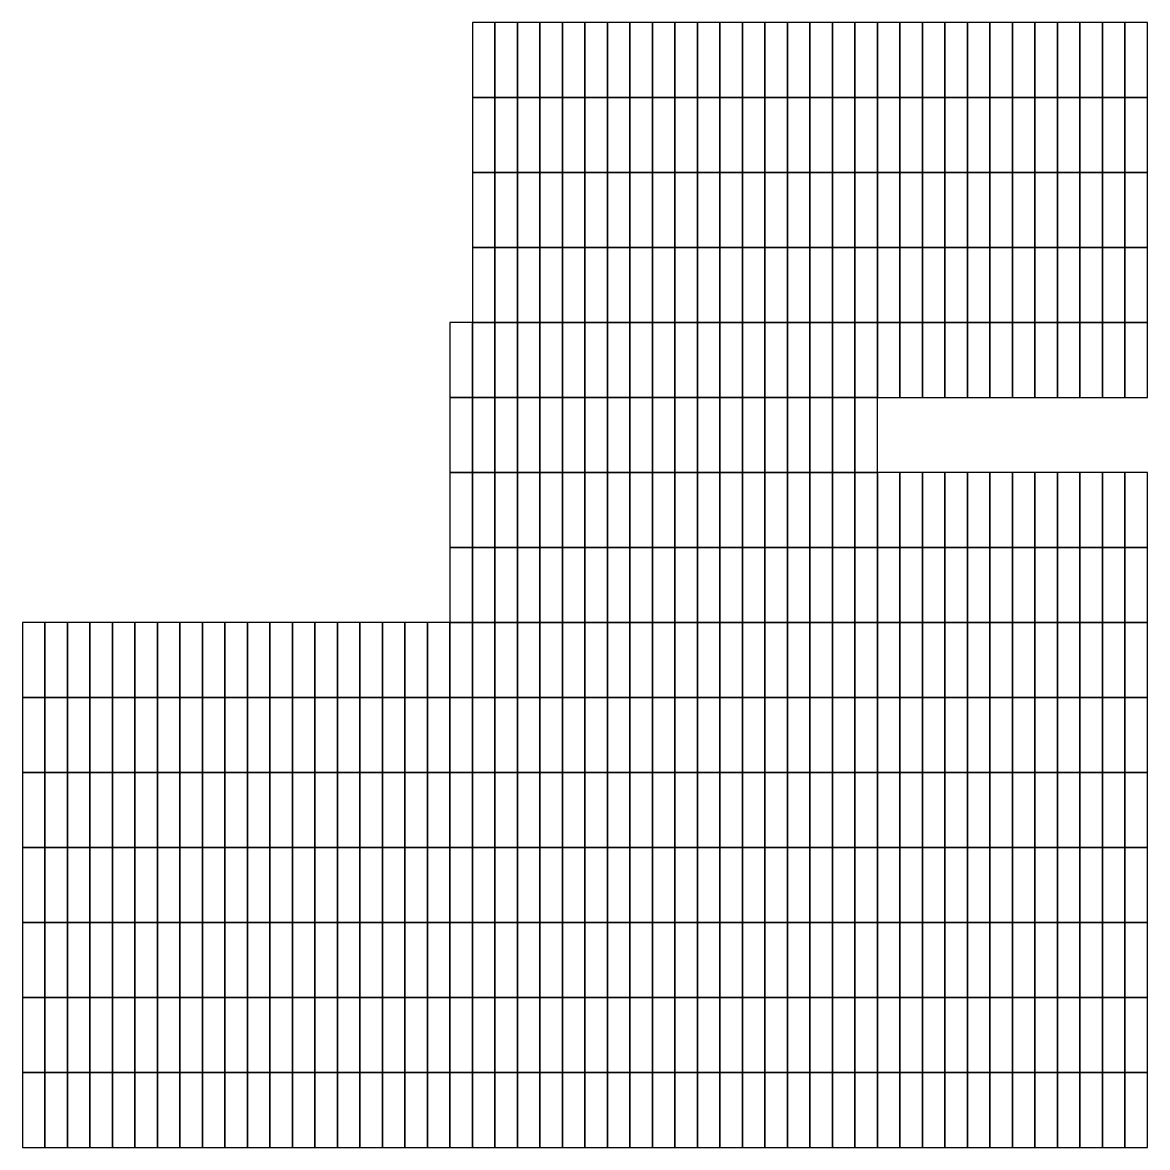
# Model space of a CAD drawing. Header units: millimetres. Extents: x -551172 to 227904, y -3435 to 261611.
# Drawn here: x 156849 to 159699, y 68497 to 71347 of the extents above; entities that cross this region are included whole.
import ezdxf

# ---------------------------------------------------------------- set-up
doc = ezdxf.new("R2010")
doc.units = ezdxf.units.MM
doc.header["$LTSCALE"] = 100
doc.layers.add('F-WALL1', color=2, linetype='Continuous')

msp = doc.modelspace()

# ---------------------------------------------------------------- linework, layer by layer
at = {"layer": 'F-WALL1', "color": 6}
for points in [[(157988.9, 71156.8), (158045.9, 71156.8), (158045.9, 71346.8), (157988.9, 71346.8)], [(158045.9, 71156.8), (158102.9, 71156.8), (158102.9, 71346.8), (158045.9, 71346.8)], [(158102.9, 71156.8), (158159.9, 71156.8), (158159.9, 71346.8), (158102.9, 71346.8)], [(158159.9, 71156.8), (158216.9, 71156.8), (158216.9, 71346.8), (158159.9, 71346.8)], [(158216.9, 71156.8), (158273.9, 71156.8), (158273.9, 71346.8), (158216.9, 71346.8)], [(158273.9, 71156.8), (158330.9, 71156.8), (158330.9, 71346.8), (158273.9, 71346.8)], [(158330.9, 71156.8), (158387.9, 71156.8), (158387.9, 71346.8), (158330.9, 71346.8)], [(158387.9, 71156.8), (158444.9, 71156.8), (158444.9, 71346.8), (158387.9, 71346.8)], [(158444.9, 71156.8), (158501.9, 71156.8), (158501.9, 71346.8), (158444.9, 71346.8)], [(158501.9, 71156.8), (158558.9, 71156.8), (158558.9, 71346.8), (158501.9, 71346.8)], [(158558.9, 71156.8), (158615.9, 71156.8), (158615.9, 71346.8), (158558.9, 71346.8)], [(158615.9, 71156.8), (158672.9, 71156.8), (158672.9, 71346.8), (158615.9, 71346.8)], [(158672.9, 71156.8), (158729.9, 71156.8), (158729.9, 71346.8), (158672.9, 71346.8)], [(158729.9, 71156.8), (158786.9, 71156.8), (158786.9, 71346.8), (158729.9, 71346.8)], [(158786.9, 71156.8), (158843.9, 71156.8), (158843.9, 71346.8), (158786.9, 71346.8)], [(158843.9, 71156.8), (158900.9, 71156.8), (158900.9, 71346.8), (158843.9, 71346.8)], [(158900.9, 71156.8), (158957.9, 71156.8), (158957.9, 71346.8), (158900.9, 71346.8)], [(158957.9, 71156.8), (159014.9, 71156.8), (159014.9, 71346.8), (158957.9, 71346.8)], [(159014.9, 71156.8), (159071.9, 71156.8), (159071.9, 71346.8), (159014.9, 71346.8)], [(159071.9, 71156.8), (159128.9, 71156.8), (159128.9, 71346.8), (159071.9, 71346.8)], [(159128.9, 71156.8), (159185.9, 71156.8), (159185.9, 71346.8), (159128.9, 71346.8)], [(159185.9, 71156.8), (159242.9, 71156.8), (159242.9, 71346.8), (159185.9, 71346.8)], [(159242.9, 71156.8), (159299.9, 71156.8), (159299.9, 71346.8), (159242.9, 71346.8)], [(159299.9, 71156.8), (159356.9, 71156.8), (159356.9, 71346.8), (159299.9, 71346.8)], [(159356.9, 71156.8), (159413.9, 71156.8), (159413.9, 71346.8), (159356.9, 71346.8)], [(159413.9, 71156.8), (159470.9, 71156.8), (159470.9, 71346.8), (159413.9, 71346.8)], [(159470.9, 71156.8), (159527.9, 71156.8), (159527.9, 71346.8), (159470.9, 71346.8)], [(159527.9, 71156.8), (159584.9, 71156.8), (159584.9, 71346.8), (159527.9, 71346.8)], [(159584.9, 71156.8), (159641.9, 71156.8), (159641.9, 71346.8), (159584.9, 71346.8)], [(159641.9, 71156.8), (159698.9, 71156.8), (159698.9, 71346.8), (159641.9, 71346.8)], [(157988.9, 70966.8), (158045.9, 70966.8), (158045.9, 71156.8), (157988.9, 71156.8)], [(158045.9, 70966.8), (158102.9, 70966.8), (158102.9, 71156.8), (158045.9, 71156.8)], [(158102.9, 70966.8), (158159.9, 70966.8), (158159.9, 71156.8), (158102.9, 71156.8)], [(158159.9, 70966.8), (158216.9, 70966.8), (158216.9, 71156.8), (158159.9, 71156.8)], [(158216.9, 70966.8), (158273.9, 70966.8), (158273.9, 71156.8), (158216.9, 71156.8)], [(158273.9, 70966.8), (158330.9, 70966.8), (158330.9, 71156.8), (158273.9, 71156.8)], [(158330.9, 70966.8), (158387.9, 70966.8), (158387.9, 71156.8), (158330.9, 71156.8)], [(158387.9, 70966.8), (158444.9, 70966.8), (158444.9, 71156.8), (158387.9, 71156.8)], [(158444.9, 70966.8), (158501.9, 70966.8), (158501.9, 71156.8), (158444.9, 71156.8)], [(158501.9, 70966.8), (158558.9, 70966.8), (158558.9, 71156.8), (158501.9, 71156.8)], [(158558.9, 70966.8), (158615.9, 70966.8), (158615.9, 71156.8), (158558.9, 71156.8)], [(158615.9, 70966.8), (158672.9, 70966.8), (158672.9, 71156.8), (158615.9, 71156.8)], [(158672.9, 70966.8), (158729.9, 70966.8), (158729.9, 71156.8), (158672.9, 71156.8)], [(158729.9, 70966.8), (158786.9, 70966.8), (158786.9, 71156.8), (158729.9, 71156.8)], [(158786.9, 70966.8), (158843.9, 70966.8), (158843.9, 71156.8), (158786.9, 71156.8)], [(158843.9, 70966.8), (158900.9, 70966.8), (158900.9, 71156.8), (158843.9, 71156.8)], [(158900.9, 70966.8), (158957.9, 70966.8), (158957.9, 71156.8), (158900.9, 71156.8)], [(158957.9, 70966.8), (159014.9, 70966.8), (159014.9, 71156.8), (158957.9, 71156.8)], [(159014.9, 70966.8), (159071.9, 70966.8), (159071.9, 71156.8), (159014.9, 71156.8)], [(159071.9, 70966.8), (159128.9, 70966.8), (159128.9, 71156.8), (159071.9, 71156.8)], [(159128.9, 70966.8), (159185.9, 70966.8), (159185.9, 71156.8), (159128.9, 71156.8)], [(159185.9, 70966.8), (159242.9, 70966.8), (159242.9, 71156.8), (159185.9, 71156.8)], [(159242.9, 70966.8), (159299.9, 70966.8), (159299.9, 71156.8), (159242.9, 71156.8)], [(159299.9, 70966.8), (159356.9, 70966.8), (159356.9, 71156.8), (159299.9, 71156.8)], [(159356.9, 70966.8), (159413.9, 70966.8), (159413.9, 71156.8), (159356.9, 71156.8)], [(159413.9, 70966.8), (159470.9, 70966.8), (159470.9, 71156.8), (159413.9, 71156.8)], [(159470.9, 70966.8), (159527.9, 70966.8), (159527.9, 71156.8), (159470.9, 71156.8)], [(159527.9, 70966.8), (159584.9, 70966.8), (159584.9, 71156.8), (159527.9, 71156.8)], [(159584.9, 70966.8), (159641.9, 70966.8), (159641.9, 71156.8), (159584.9, 71156.8)], [(159641.9, 70966.8), (159698.9, 70966.8), (159698.9, 71156.8), (159641.9, 71156.8)], [(157988.9, 70776.8), (158045.9, 70776.8), (158045.9, 70966.8), (157988.9, 70966.8)], [(158045.9, 70776.8), (158102.9, 70776.8), (158102.9, 70966.8), (158045.9, 70966.8)], [(158102.9, 70776.8), (158159.9, 70776.8), (158159.9, 70966.8), (158102.9, 70966.8)], [(158159.9, 70776.8), (158216.9, 70776.8), (158216.9, 70966.8), (158159.9, 70966.8)], [(158216.9, 70776.8), (158273.9, 70776.8), (158273.9, 70966.8), (158216.9, 70966.8)], [(158273.9, 70776.8), (158330.9, 70776.8), (158330.9, 70966.8), (158273.9, 70966.8)], [(158330.9, 70776.8), (158387.9, 70776.8), (158387.9, 70966.8), (158330.9, 70966.8)], [(158387.9, 70776.8), (158444.9, 70776.8), (158444.9, 70966.8), (158387.9, 70966.8)], [(158444.9, 70776.8), (158501.9, 70776.8), (158501.9, 70966.8), (158444.9, 70966.8)], [(158501.9, 70776.8), (158558.9, 70776.8), (158558.9, 70966.8), (158501.9, 70966.8)], [(158558.9, 70776.8), (158615.9, 70776.8), (158615.9, 70966.8), (158558.9, 70966.8)], [(158615.9, 70776.8), (158672.9, 70776.8), (158672.9, 70966.8), (158615.9, 70966.8)], [(158672.9, 70776.8), (158729.9, 70776.8), (158729.9, 70966.8), (158672.9, 70966.8)], [(158729.9, 70776.8), (158786.9, 70776.8), (158786.9, 70966.8), (158729.9, 70966.8)], [(158786.9, 70776.8), (158843.9, 70776.8), (158843.9, 70966.8), (158786.9, 70966.8)], [(158843.9, 70776.8), (158900.9, 70776.8), (158900.9, 70966.8), (158843.9, 70966.8)], [(158900.9, 70776.8), (158957.9, 70776.8), (158957.9, 70966.8), (158900.9, 70966.8)], [(158957.9, 70776.8), (159014.9, 70776.8), (159014.9, 70966.8), (158957.9, 70966.8)], [(159014.9, 70776.8), (159071.9, 70776.8), (159071.9, 70966.8), (159014.9, 70966.8)], [(159071.9, 70776.8), (159128.9, 70776.8), (159128.9, 70966.8), (159071.9, 70966.8)], [(159128.9, 70776.8), (159185.9, 70776.8), (159185.9, 70966.8), (159128.9, 70966.8)], [(159185.9, 70776.8), (159242.9, 70776.8), (159242.9, 70966.8), (159185.9, 70966.8)], [(159242.9, 70776.8), (159299.9, 70776.8), (159299.9, 70966.8), (159242.9, 70966.8)], [(159299.9, 70776.8), (159356.9, 70776.8), (159356.9, 70966.8), (159299.9, 70966.8)], [(159356.9, 70776.8), (159413.9, 70776.8), (159413.9, 70966.8), (159356.9, 70966.8)], [(159413.9, 70776.8), (159470.9, 70776.8), (159470.9, 70966.8), (159413.9, 70966.8)], [(159470.9, 70776.8), (159527.9, 70776.8), (159527.9, 70966.8), (159470.9, 70966.8)], [(159527.9, 70776.8), (159584.9, 70776.8), (159584.9, 70966.8), (159527.9, 70966.8)], [(159584.9, 70776.8), (159641.9, 70776.8), (159641.9, 70966.8), (159584.9, 70966.8)], [(159641.9, 70776.8), (159698.9, 70776.8), (159698.9, 70966.8), (159641.9, 70966.8)], [(157988.9, 70586.8), (158045.9, 70586.8), (158045.9, 70776.8), (157988.9, 70776.8)], [(158045.9, 70586.8), (158102.9, 70586.8), (158102.9, 70776.8), (158045.9, 70776.8)], [(158102.9, 70586.8), (158159.9, 70586.8), (158159.9, 70776.8), (158102.9, 70776.8)], [(158159.9, 70586.8), (158216.9, 70586.8), (158216.9, 70776.8), (158159.9, 70776.8)], [(158216.9, 70586.8), (158273.9, 70586.8), (158273.9, 70776.8), (158216.9, 70776.8)], [(158273.9, 70586.8), (158330.9, 70586.8), (158330.9, 70776.8), (158273.9, 70776.8)], [(158330.9, 70586.8), (158387.9, 70586.8), (158387.9, 70776.8), (158330.9, 70776.8)], [(158387.9, 70586.8), (158444.9, 70586.8), (158444.9, 70776.8), (158387.9, 70776.8)], [(158444.9, 70586.8), (158501.9, 70586.8), (158501.9, 70776.8), (158444.9, 70776.8)], [(158501.9, 70586.8), (158558.9, 70586.8), (158558.9, 70776.8), (158501.9, 70776.8)], [(158558.9, 70586.8), (158615.9, 70586.8), (158615.9, 70776.8), (158558.9, 70776.8)], [(158615.9, 70586.8), (158672.9, 70586.8), (158672.9, 70776.8), (158615.9, 70776.8)], [(158672.9, 70586.8), (158729.9, 70586.8), (158729.9, 70776.8), (158672.9, 70776.8)], [(158729.9, 70586.8), (158786.9, 70586.8), (158786.9, 70776.8), (158729.9, 70776.8)], [(158786.9, 70586.8), (158843.9, 70586.8), (158843.9, 70776.8), (158786.9, 70776.8)], [(158843.9, 70586.8), (158900.9, 70586.8), (158900.9, 70776.8), (158843.9, 70776.8)], [(158900.9, 70586.8), (158957.9, 70586.8), (158957.9, 70776.8), (158900.9, 70776.8)], [(158957.9, 70586.8), (159014.9, 70586.8), (159014.9, 70776.8), (158957.9, 70776.8)], [(159014.9, 70586.8), (159071.9, 70586.8), (159071.9, 70776.8), (159014.9, 70776.8)], [(159071.9, 70586.8), (159128.9, 70586.8), (159128.9, 70776.8), (159071.9, 70776.8)], [(159128.9, 70586.8), (159185.9, 70586.8), (159185.9, 70776.8), (159128.9, 70776.8)], [(159185.9, 70586.8), (159242.9, 70586.8), (159242.9, 70776.8), (159185.9, 70776.8)], [(159242.9, 70586.8), (159299.9, 70586.8), (159299.9, 70776.8), (159242.9, 70776.8)], [(159299.9, 70586.8), (159356.9, 70586.8), (159356.9, 70776.8), (159299.9, 70776.8)], [(159356.9, 70586.8), (159413.9, 70586.8), (159413.9, 70776.8), (159356.9, 70776.8)], [(159413.9, 70586.8), (159470.9, 70586.8), (159470.9, 70776.8), (159413.9, 70776.8)], [(159470.9, 70586.8), (159527.9, 70586.8), (159527.9, 70776.8), (159470.9, 70776.8)], [(159527.9, 70586.8), (159584.9, 70586.8), (159584.9, 70776.8), (159527.9, 70776.8)], [(159584.9, 70586.8), (159641.9, 70586.8), (159641.9, 70776.8), (159584.9, 70776.8)], [(159641.9, 70586.8), (159698.9, 70586.8), (159698.9, 70776.8), (159641.9, 70776.8)], [(157931.9, 70396.8), (157988.9, 70396.8), (157988.9, 70586.8), (157931.9, 70586.8)], [(157988.9, 70396.8), (158045.9, 70396.8), (158045.9, 70586.8), (157988.9, 70586.8)], [(158045.9, 70396.8), (158102.9, 70396.8), (158102.9, 70586.8), (158045.9, 70586.8)], [(158102.9, 70396.8), (158159.9, 70396.8), (158159.9, 70586.8), (158102.9, 70586.8)], [(158159.9, 70396.8), (158216.9, 70396.8), (158216.9, 70586.8), (158159.9, 70586.8)], [(158216.9, 70396.8), (158273.9, 70396.8), (158273.9, 70586.8), (158216.9, 70586.8)], [(158273.9, 70396.8), (158330.9, 70396.8), (158330.9, 70586.8), (158273.9, 70586.8)], [(158330.9, 70396.8), (158387.9, 70396.8), (158387.9, 70586.8), (158330.9, 70586.8)], [(158387.9, 70396.8), (158444.9, 70396.8), (158444.9, 70586.8), (158387.9, 70586.8)], [(158444.9, 70396.8), (158501.9, 70396.8), (158501.9, 70586.8), (158444.9, 70586.8)], [(158501.9, 70396.8), (158558.9, 70396.8), (158558.9, 70586.8), (158501.9, 70586.8)], [(158558.9, 70396.8), (158615.9, 70396.8), (158615.9, 70586.8), (158558.9, 70586.8)], [(158615.9, 70396.8), (158672.9, 70396.8), (158672.9, 70586.8), (158615.9, 70586.8)], [(158672.9, 70396.8), (158729.9, 70396.8), (158729.9, 70586.8), (158672.9, 70586.8)], [(158729.9, 70396.8), (158786.9, 70396.8), (158786.9, 70586.8), (158729.9, 70586.8)], [(158786.9, 70396.8), (158843.9, 70396.8), (158843.9, 70586.8), (158786.9, 70586.8)], [(158843.9, 70396.8), (158900.9, 70396.8), (158900.9, 70586.8), (158843.9, 70586.8)], [(158900.9, 70396.8), (158957.9, 70396.8), (158957.9, 70586.8), (158900.9, 70586.8)], [(158957.9, 70396.8), (159014.9, 70396.8), (159014.9, 70586.8), (158957.9, 70586.8)], [(159014.9, 70396.8), (159071.9, 70396.8), (159071.9, 70586.8), (159014.9, 70586.8)], [(159071.9, 70396.8), (159128.9, 70396.8), (159128.9, 70586.8), (159071.9, 70586.8)], [(159128.9, 70396.8), (159185.9, 70396.8), (159185.9, 70586.8), (159128.9, 70586.8)], [(159185.9, 70396.8), (159242.9, 70396.8), (159242.9, 70586.8), (159185.9, 70586.8)], [(159242.9, 70396.8), (159299.9, 70396.8), (159299.9, 70586.8), (159242.9, 70586.8)], [(159299.9, 70396.8), (159356.9, 70396.8), (159356.9, 70586.8), (159299.9, 70586.8)], [(159356.9, 70396.8), (159413.9, 70396.8), (159413.9, 70586.8), (159356.9, 70586.8)], [(159413.9, 70396.8), (159470.9, 70396.8), (159470.9, 70586.8), (159413.9, 70586.8)], [(159470.9, 70396.8), (159527.9, 70396.8), (159527.9, 70586.8), (159470.9, 70586.8)], [(159527.9, 70396.8), (159584.9, 70396.8), (159584.9, 70586.8), (159527.9, 70586.8)], [(159584.9, 70396.8), (159641.9, 70396.8), (159641.9, 70586.8), (159584.9, 70586.8)], [(159641.9, 70396.8), (159698.9, 70396.8), (159698.9, 70586.8), (159641.9, 70586.8)], [(157931.9, 70206.8), (157988.9, 70206.8), (157988.9, 70396.8), (157931.9, 70396.8)], [(157988.9, 70206.8), (158045.9, 70206.8), (158045.9, 70396.8), (157988.9, 70396.8)], [(158045.9, 70206.8), (158102.9, 70206.8), (158102.9, 70396.8), (158045.9, 70396.8)], [(158102.9, 70206.8), (158159.9, 70206.8), (158159.9, 70396.8), (158102.9, 70396.8)], [(158159.9, 70206.8), (158216.9, 70206.8), (158216.9, 70396.8), (158159.9, 70396.8)], [(158216.9, 70206.8), (158273.9, 70206.8), (158273.9, 70396.8), (158216.9, 70396.8)], [(158273.9, 70206.8), (158330.9, 70206.8), (158330.9, 70396.8), (158273.9, 70396.8)], [(158330.9, 70206.8), (158387.9, 70206.8), (158387.9, 70396.8), (158330.9, 70396.8)], [(158387.9, 70206.8), (158444.9, 70206.8), (158444.9, 70396.8), (158387.9, 70396.8)], [(158444.9, 70206.8), (158501.9, 70206.8), (158501.9, 70396.8), (158444.9, 70396.8)], [(158501.9, 70206.8), (158558.9, 70206.8), (158558.9, 70396.8), (158501.9, 70396.8)], [(158558.9, 70206.8), (158615.9, 70206.8), (158615.9, 70396.8), (158558.9, 70396.8)], [(158615.9, 70206.8), (158672.9, 70206.8), (158672.9, 70396.8), (158615.9, 70396.8)], [(158672.9, 70206.8), (158729.9, 70206.8), (158729.9, 70396.8), (158672.9, 70396.8)], [(158729.9, 70206.8), (158786.9, 70206.8), (158786.9, 70396.8), (158729.9, 70396.8)], [(158786.9, 70206.8), (158843.9, 70206.8), (158843.9, 70396.8), (158786.9, 70396.8)], [(158843.9, 70206.8), (158900.9, 70206.8), (158900.9, 70396.8), (158843.9, 70396.8)], [(158900.9, 70206.8), (158957.9, 70206.8), (158957.9, 70396.8), (158900.9, 70396.8)], [(158957.9, 70206.8), (159014.9, 70206.8), (159014.9, 70396.8), (158957.9, 70396.8)], [(157931.9, 70016.8), (157988.9, 70016.8), (157988.9, 70206.8), (157931.9, 70206.8)], [(157988.9, 70016.8), (158045.9, 70016.8), (158045.9, 70206.8), (157988.9, 70206.8)], [(158045.9, 70016.8), (158102.9, 70016.8), (158102.9, 70206.8), (158045.9, 70206.8)], [(158102.9, 70016.8), (158159.9, 70016.8), (158159.9, 70206.8), (158102.9, 70206.8)], [(158159.9, 70016.8), (158216.9, 70016.8), (158216.9, 70206.8), (158159.9, 70206.8)], [(158216.9, 70016.8), (158273.9, 70016.8), (158273.9, 70206.8), (158216.9, 70206.8)], [(158273.9, 70016.8), (158330.9, 70016.8), (158330.9, 70206.8), (158273.9, 70206.8)], [(158330.9, 70016.8), (158387.9, 70016.8), (158387.9, 70206.8), (158330.9, 70206.8)], [(158387.9, 70016.8), (158444.9, 70016.8), (158444.9, 70206.8), (158387.9, 70206.8)], [(158444.9, 70016.8), (158501.9, 70016.8), (158501.9, 70206.8), (158444.9, 70206.8)], [(158501.9, 70016.8), (158558.9, 70016.8), (158558.9, 70206.8), (158501.9, 70206.8)], [(158558.9, 70016.8), (158615.9, 70016.8), (158615.9, 70206.8), (158558.9, 70206.8)], [(158615.9, 70016.8), (158672.9, 70016.8), (158672.9, 70206.8), (158615.9, 70206.8)], [(158672.9, 70016.8), (158729.9, 70016.8), (158729.9, 70206.8), (158672.9, 70206.8)], [(158729.9, 70016.8), (158786.9, 70016.8), (158786.9, 70206.8), (158729.9, 70206.8)], [(158786.9, 70016.8), (158843.9, 70016.8), (158843.9, 70206.8), (158786.9, 70206.8)], [(158843.9, 70016.8), (158900.9, 70016.8), (158900.9, 70206.8), (158843.9, 70206.8)], [(158900.9, 70016.8), (158957.9, 70016.8), (158957.9, 70206.8), (158900.9, 70206.8)], [(158957.9, 70016.8), (159014.9, 70016.8), (159014.9, 70206.8), (158957.9, 70206.8)], [(159014.9, 70016.8), (159071.9, 70016.8), (159071.9, 70206.8), (159014.9, 70206.8)], [(159071.9, 70016.8), (159128.9, 70016.8), (159128.9, 70206.8), (159071.9, 70206.8)], [(159128.9, 70016.8), (159185.9, 70016.8), (159185.9, 70206.8), (159128.9, 70206.8)], [(159185.9, 70016.8), (159242.9, 70016.8), (159242.9, 70206.8), (159185.9, 70206.8)], [(159242.9, 70016.8), (159299.9, 70016.8), (159299.9, 70206.8), (159242.9, 70206.8)], [(159299.9, 70016.8), (159356.9, 70016.8), (159356.9, 70206.8), (159299.9, 70206.8)], [(159356.9, 70016.8), (159413.9, 70016.8), (159413.9, 70206.8), (159356.9, 70206.8)], [(159413.9, 70016.8), (159470.9, 70016.8), (159470.9, 70206.8), (159413.9, 70206.8)], [(159470.9, 70016.8), (159527.9, 70016.8), (159527.9, 70206.8), (159470.9, 70206.8)], [(159527.9, 70016.8), (159584.9, 70016.8), (159584.9, 70206.8), (159527.9, 70206.8)], [(159584.9, 70016.8), (159641.9, 70016.8), (159641.9, 70206.8), (159584.9, 70206.8)], [(159641.9, 70016.8), (159698.9, 70016.8), (159698.9, 70206.8), (159641.9, 70206.8)], [(157931.9, 69826.8), (157988.9, 69826.8), (157988.9, 70016.8), (157931.9, 70016.8)], [(157988.9, 69826.8), (158045.9, 69826.8), (158045.9, 70016.8), (157988.9, 70016.8)], [(158045.9, 69826.8), (158102.9, 69826.8), (158102.9, 70016.8), (158045.9, 70016.8)], [(158102.9, 69826.8), (158159.9, 69826.8), (158159.9, 70016.8), (158102.9, 70016.8)], [(158159.9, 69826.8), (158216.9, 69826.8), (158216.9, 70016.8), (158159.9, 70016.8)], [(158216.9, 69826.8), (158273.9, 69826.8), (158273.9, 70016.8), (158216.9, 70016.8)], [(158273.9, 69826.8), (158330.9, 69826.8), (158330.9, 70016.8), (158273.9, 70016.8)], [(158330.9, 69826.8), (158387.9, 69826.8), (158387.9, 70016.8), (158330.9, 70016.8)], [(158387.9, 69826.8), (158444.9, 69826.8), (158444.9, 70016.8), (158387.9, 70016.8)], [(158444.9, 69826.8), (158501.9, 69826.8), (158501.9, 70016.8), (158444.9, 70016.8)], [(158501.9, 69826.8), (158558.9, 69826.8), (158558.9, 70016.8), (158501.9, 70016.8)], [(158558.9, 69826.8), (158615.9, 69826.8), (158615.9, 70016.8), (158558.9, 70016.8)], [(158615.9, 69826.8), (158672.9, 69826.8), (158672.9, 70016.8), (158615.9, 70016.8)], [(158672.9, 69826.8), (158729.9, 69826.8), (158729.9, 70016.8), (158672.9, 70016.8)], [(158729.9, 69826.8), (158786.9, 69826.8), (158786.9, 70016.8), (158729.9, 70016.8)], [(158786.9, 69826.8), (158843.9, 69826.8), (158843.9, 70016.8), (158786.9, 70016.8)], [(158843.9, 69826.8), (158900.9, 69826.8), (158900.9, 70016.8), (158843.9, 70016.8)], [(158900.9, 69826.8), (158957.9, 69826.8), (158957.9, 70016.8), (158900.9, 70016.8)], [(158957.9, 69826.8), (159014.9, 69826.8), (159014.9, 70016.8), (158957.9, 70016.8)], [(159014.9, 69826.8), (159071.9, 69826.8), (159071.9, 70016.8), (159014.9, 70016.8)], [(159071.9, 69826.8), (159128.9, 69826.8), (159128.9, 70016.8), (159071.9, 70016.8)], [(159128.9, 69826.8), (159185.9, 69826.8), (159185.9, 70016.8), (159128.9, 70016.8)], [(159185.9, 69826.8), (159242.9, 69826.8), (159242.9, 70016.8), (159185.9, 70016.8)], [(159242.9, 69826.8), (159299.9, 69826.8), (159299.9, 70016.8), (159242.9, 70016.8)], [(159299.9, 69826.8), (159356.9, 69826.8), (159356.9, 70016.8), (159299.9, 70016.8)], [(159356.9, 69826.8), (159413.9, 69826.8), (159413.9, 70016.8), (159356.9, 70016.8)], [(159413.9, 69826.8), (159470.9, 69826.8), (159470.9, 70016.8), (159413.9, 70016.8)], [(159470.9, 69826.8), (159527.9, 69826.8), (159527.9, 70016.8), (159470.9, 70016.8)], [(159527.9, 69826.8), (159584.9, 69826.8), (159584.9, 70016.8), (159527.9, 70016.8)], [(159584.9, 69826.8), (159641.9, 69826.8), (159641.9, 70016.8), (159584.9, 70016.8)], [(159641.9, 69826.8), (159698.9, 69826.8), (159698.9, 70016.8), (159641.9, 70016.8)], [(156848.9, 69636.8), (156905.9, 69636.8), (156905.9, 69826.8), (156848.9, 69826.8)], [(156905.9, 69636.8), (156962.9, 69636.8), (156962.9, 69826.8), (156905.9, 69826.8)], [(156962.9, 69636.8), (157019.9, 69636.8), (157019.9, 69826.8), (156962.9, 69826.8)], [(157019.9, 69636.8), (157076.9, 69636.8), (157076.9, 69826.8), (157019.9, 69826.8)], [(157076.9, 69636.8), (157133.9, 69636.8), (157133.9, 69826.8), (157076.9, 69826.8)], [(157133.9, 69636.8), (157190.9, 69636.8), (157190.9, 69826.8), (157133.9, 69826.8)], [(157190.9, 69636.8), (157247.9, 69636.8), (157247.9, 69826.8), (157190.9, 69826.8)], [(157247.9, 69636.8), (157304.9, 69636.8), (157304.9, 69826.8), (157247.9, 69826.8)], [(157304.9, 69636.8), (157361.9, 69636.8), (157361.9, 69826.8), (157304.9, 69826.8)], [(157361.9, 69636.8), (157418.9, 69636.8), (157418.9, 69826.8), (157361.9, 69826.8)], [(157418.9, 69636.8), (157475.9, 69636.8), (157475.9, 69826.8), (157418.9, 69826.8)], [(157475.9, 69636.8), (157532.9, 69636.8), (157532.9, 69826.8), (157475.9, 69826.8)], [(157532.9, 69636.8), (157589.9, 69636.8), (157589.9, 69826.8), (157532.9, 69826.8)], [(157589.9, 69636.8), (157646.9, 69636.8), (157646.9, 69826.8), (157589.9, 69826.8)], [(157646.9, 69636.8), (157703.9, 69636.8), (157703.9, 69826.8), (157646.9, 69826.8)], [(157703.9, 69636.8), (157760.9, 69636.8), (157760.9, 69826.8), (157703.9, 69826.8)], [(157760.9, 69636.8), (157817.9, 69636.8), (157817.9, 69826.8), (157760.9, 69826.8)], [(157817.9, 69636.8), (157874.9, 69636.8), (157874.9, 69826.8), (157817.9, 69826.8)], [(157874.9, 69636.8), (157931.9, 69636.8), (157931.9, 69826.8), (157874.9, 69826.8)], [(157931.9, 69636.8), (157988.9, 69636.8), (157988.9, 69826.8), (157931.9, 69826.8)], [(157988.9, 69636.8), (158045.9, 69636.8), (158045.9, 69826.8), (157988.9, 69826.8)], [(158045.9, 69636.8), (158102.9, 69636.8), (158102.9, 69826.8), (158045.9, 69826.8)], [(158102.9, 69636.8), (158159.9, 69636.8), (158159.9, 69826.8), (158102.9, 69826.8)], [(158159.9, 69636.8), (158216.9, 69636.8), (158216.9, 69826.8), (158159.9, 69826.8)], [(158216.9, 69636.8), (158273.9, 69636.8), (158273.9, 69826.8), (158216.9, 69826.8)], [(158273.9, 69636.8), (158330.9, 69636.8), (158330.9, 69826.8), (158273.9, 69826.8)], [(158330.9, 69636.8), (158387.9, 69636.8), (158387.9, 69826.8), (158330.9, 69826.8)], [(158387.9, 69636.8), (158444.9, 69636.8), (158444.9, 69826.8), (158387.9, 69826.8)], [(158444.9, 69636.8), (158501.9, 69636.8), (158501.9, 69826.8), (158444.9, 69826.8)], [(158501.9, 69636.8), (158558.9, 69636.8), (158558.9, 69826.8), (158501.9, 69826.8)], [(158558.9, 69636.8), (158615.9, 69636.8), (158615.9, 69826.8), (158558.9, 69826.8)], [(158615.9, 69636.8), (158672.9, 69636.8), (158672.9, 69826.8), (158615.9, 69826.8)], [(158672.9, 69636.8), (158729.9, 69636.8), (158729.9, 69826.8), (158672.9, 69826.8)], [(158729.9, 69636.8), (158786.9, 69636.8), (158786.9, 69826.8), (158729.9, 69826.8)], [(158786.9, 69636.8), (158843.9, 69636.8), (158843.9, 69826.8), (158786.9, 69826.8)], [(158843.9, 69636.8), (158900.9, 69636.8), (158900.9, 69826.8), (158843.9, 69826.8)], [(158900.9, 69636.8), (158957.9, 69636.8), (158957.9, 69826.8), (158900.9, 69826.8)], [(158957.9, 69636.8), (159014.9, 69636.8), (159014.9, 69826.8), (158957.9, 69826.8)], [(159014.9, 69636.8), (159071.9, 69636.8), (159071.9, 69826.8), (159014.9, 69826.8)], [(159071.9, 69636.8), (159128.9, 69636.8), (159128.9, 69826.8), (159071.9, 69826.8)], [(159128.9, 69636.8), (159185.9, 69636.8), (159185.9, 69826.8), (159128.9, 69826.8)], [(159185.9, 69636.8), (159242.9, 69636.8), (159242.9, 69826.8), (159185.9, 69826.8)], [(159242.9, 69636.8), (159299.9, 69636.8), (159299.9, 69826.8), (159242.9, 69826.8)], [(159299.9, 69636.8), (159356.9, 69636.8), (159356.9, 69826.8), (159299.9, 69826.8)], [(159356.9, 69636.8), (159413.9, 69636.8), (159413.9, 69826.8), (159356.9, 69826.8)], [(159413.9, 69636.8), (159470.9, 69636.8), (159470.9, 69826.8), (159413.9, 69826.8)], [(159470.9, 69636.8), (159527.9, 69636.8), (159527.9, 69826.8), (159470.9, 69826.8)], [(159527.9, 69636.8), (159584.9, 69636.8), (159584.9, 69826.8), (159527.9, 69826.8)], [(159584.9, 69636.8), (159641.9, 69636.8), (159641.9, 69826.8), (159584.9, 69826.8)], [(159641.9, 69636.8), (159698.9, 69636.8), (159698.9, 69826.8), (159641.9, 69826.8)], [(156848.9, 69446.8), (156905.9, 69446.8), (156905.9, 69636.8), (156848.9, 69636.8)], [(156905.9, 69446.8), (156962.9, 69446.8), (156962.9, 69636.8), (156905.9, 69636.8)], [(156962.9, 69446.8), (157019.9, 69446.8), (157019.9, 69636.8), (156962.9, 69636.8)], [(157019.9, 69446.8), (157076.9, 69446.8), (157076.9, 69636.8), (157019.9, 69636.8)], [(157076.9, 69446.8), (157133.9, 69446.8), (157133.9, 69636.8), (157076.9, 69636.8)], [(157133.9, 69446.8), (157190.9, 69446.8), (157190.9, 69636.8), (157133.9, 69636.8)], [(157190.9, 69446.8), (157247.9, 69446.8), (157247.9, 69636.8), (157190.9, 69636.8)], [(157247.9, 69446.8), (157304.9, 69446.8), (157304.9, 69636.8), (157247.9, 69636.8)], [(157304.9, 69446.8), (157361.9, 69446.8), (157361.9, 69636.8), (157304.9, 69636.8)], [(157361.9, 69446.8), (157418.9, 69446.8), (157418.9, 69636.8), (157361.9, 69636.8)], [(157418.9, 69446.8), (157475.9, 69446.8), (157475.9, 69636.8), (157418.9, 69636.8)], [(157475.9, 69446.8), (157532.9, 69446.8), (157532.9, 69636.8), (157475.9, 69636.8)], [(157532.9, 69446.8), (157589.9, 69446.8), (157589.9, 69636.8), (157532.9, 69636.8)], [(157589.9, 69446.8), (157646.9, 69446.8), (157646.9, 69636.8), (157589.9, 69636.8)], [(157646.9, 69446.8), (157703.9, 69446.8), (157703.9, 69636.8), (157646.9, 69636.8)], [(157703.9, 69446.8), (157760.9, 69446.8), (157760.9, 69636.8), (157703.9, 69636.8)], [(157760.9, 69446.8), (157817.9, 69446.8), (157817.9, 69636.8), (157760.9, 69636.8)], [(157817.9, 69446.8), (157874.9, 69446.8), (157874.9, 69636.8), (157817.9, 69636.8)], [(157874.9, 69446.8), (157931.9, 69446.8), (157931.9, 69636.8), (157874.9, 69636.8)], [(157931.9, 69446.8), (157988.9, 69446.8), (157988.9, 69636.8), (157931.9, 69636.8)], [(157988.9, 69446.8), (158045.9, 69446.8), (158045.9, 69636.8), (157988.9, 69636.8)], [(158045.9, 69446.8), (158102.9, 69446.8), (158102.9, 69636.8), (158045.9, 69636.8)], [(158102.9, 69446.8), (158159.9, 69446.8), (158159.9, 69636.8), (158102.9, 69636.8)], [(158159.9, 69446.8), (158216.9, 69446.8), (158216.9, 69636.8), (158159.9, 69636.8)], [(158216.9, 69446.8), (158273.9, 69446.8), (158273.9, 69636.8), (158216.9, 69636.8)], [(158273.9, 69446.8), (158330.9, 69446.8), (158330.9, 69636.8), (158273.9, 69636.8)], [(158330.9, 69446.8), (158387.9, 69446.8), (158387.9, 69636.8), (158330.9, 69636.8)], [(158387.9, 69446.8), (158444.9, 69446.8), (158444.9, 69636.8), (158387.9, 69636.8)], [(158444.9, 69446.8), (158501.9, 69446.8), (158501.9, 69636.8), (158444.9, 69636.8)], [(158501.9, 69446.8), (158558.9, 69446.8), (158558.9, 69636.8), (158501.9, 69636.8)], [(158558.9, 69446.8), (158615.9, 69446.8), (158615.9, 69636.8), (158558.9, 69636.8)], [(158615.9, 69446.8), (158672.9, 69446.8), (158672.9, 69636.8), (158615.9, 69636.8)], [(158672.9, 69446.8), (158729.9, 69446.8), (158729.9, 69636.8), (158672.9, 69636.8)], [(158729.9, 69446.8), (158786.9, 69446.8), (158786.9, 69636.8), (158729.9, 69636.8)], [(158786.9, 69446.8), (158843.9, 69446.8), (158843.9, 69636.8), (158786.9, 69636.8)], [(158843.9, 69446.8), (158900.9, 69446.8), (158900.9, 69636.8), (158843.9, 69636.8)], [(158900.9, 69446.8), (158957.9, 69446.8), (158957.9, 69636.8), (158900.9, 69636.8)], [(158957.9, 69446.8), (159014.9, 69446.8), (159014.9, 69636.8), (158957.9, 69636.8)], [(159014.9, 69446.8), (159071.9, 69446.8), (159071.9, 69636.8), (159014.9, 69636.8)], [(159071.9, 69446.8), (159128.9, 69446.8), (159128.9, 69636.8), (159071.9, 69636.8)], [(159128.9, 69446.8), (159185.9, 69446.8), (159185.9, 69636.8), (159128.9, 69636.8)], [(159185.9, 69446.8), (159242.9, 69446.8), (159242.9, 69636.8), (159185.9, 69636.8)], [(159242.9, 69446.8), (159299.9, 69446.8), (159299.9, 69636.8), (159242.9, 69636.8)], [(159299.9, 69446.8), (159356.9, 69446.8), (159356.9, 69636.8), (159299.9, 69636.8)], [(159356.9, 69446.8), (159413.9, 69446.8), (159413.9, 69636.8), (159356.9, 69636.8)], [(159413.9, 69446.8), (159470.9, 69446.8), (159470.9, 69636.8), (159413.9, 69636.8)], [(159470.9, 69446.8), (159527.9, 69446.8), (159527.9, 69636.8), (159470.9, 69636.8)], [(159527.9, 69446.8), (159584.9, 69446.8), (159584.9, 69636.8), (159527.9, 69636.8)], [(159584.9, 69446.8), (159641.9, 69446.8), (159641.9, 69636.8), (159584.9, 69636.8)], [(159641.9, 69446.8), (159698.9, 69446.8), (159698.9, 69636.8), (159641.9, 69636.8)], [(156848.9, 69256.8), (156905.9, 69256.8), (156905.9, 69446.8), (156848.9, 69446.8)], [(156905.9, 69256.8), (156962.9, 69256.8), (156962.9, 69446.8), (156905.9, 69446.8)], [(156962.9, 69256.8), (157019.9, 69256.8), (157019.9, 69446.8), (156962.9, 69446.8)], [(157019.9, 69256.8), (157076.9, 69256.8), (157076.9, 69446.8), (157019.9, 69446.8)], [(157076.9, 69256.8), (157133.9, 69256.8), (157133.9, 69446.8), (157076.9, 69446.8)], [(157133.9, 69256.8), (157190.9, 69256.8), (157190.9, 69446.8), (157133.9, 69446.8)], [(157190.9, 69256.8), (157247.9, 69256.8), (157247.9, 69446.8), (157190.9, 69446.8)], [(157247.9, 69256.8), (157304.9, 69256.8), (157304.9, 69446.8), (157247.9, 69446.8)], [(157304.9, 69256.8), (157361.9, 69256.8), (157361.9, 69446.8), (157304.9, 69446.8)], [(157361.9, 69256.8), (157418.9, 69256.8), (157418.9, 69446.8), (157361.9, 69446.8)], [(157418.9, 69256.8), (157475.9, 69256.8), (157475.9, 69446.8), (157418.9, 69446.8)], [(157475.9, 69256.8), (157532.9, 69256.8), (157532.9, 69446.8), (157475.9, 69446.8)], [(157532.9, 69256.8), (157589.9, 69256.8), (157589.9, 69446.8), (157532.9, 69446.8)], [(157589.9, 69256.8), (157646.9, 69256.8), (157646.9, 69446.8), (157589.9, 69446.8)], [(157646.9, 69256.8), (157703.9, 69256.8), (157703.9, 69446.8), (157646.9, 69446.8)], [(157703.9, 69256.8), (157760.9, 69256.8), (157760.9, 69446.8), (157703.9, 69446.8)], [(157760.9, 69256.8), (157817.9, 69256.8), (157817.9, 69446.8), (157760.9, 69446.8)], [(157817.9, 69256.8), (157874.9, 69256.8), (157874.9, 69446.8), (157817.9, 69446.8)], [(157874.9, 69256.8), (157931.9, 69256.8), (157931.9, 69446.8), (157874.9, 69446.8)], [(157931.9, 69256.8), (157988.9, 69256.8), (157988.9, 69446.8), (157931.9, 69446.8)], [(157988.9, 69256.8), (158045.9, 69256.8), (158045.9, 69446.8), (157988.9, 69446.8)], [(158045.9, 69256.8), (158102.9, 69256.8), (158102.9, 69446.8), (158045.9, 69446.8)], [(158102.9, 69256.8), (158159.9, 69256.8), (158159.9, 69446.8), (158102.9, 69446.8)], [(158159.9, 69256.8), (158216.9, 69256.8), (158216.9, 69446.8), (158159.9, 69446.8)], [(158216.9, 69256.8), (158273.9, 69256.8), (158273.9, 69446.8), (158216.9, 69446.8)], [(158273.9, 69256.8), (158330.9, 69256.8), (158330.9, 69446.8), (158273.9, 69446.8)], [(158330.9, 69256.8), (158387.9, 69256.8), (158387.9, 69446.8), (158330.9, 69446.8)], [(158387.9, 69256.8), (158444.9, 69256.8), (158444.9, 69446.8), (158387.9, 69446.8)], [(158444.9, 69256.8), (158501.9, 69256.8), (158501.9, 69446.8), (158444.9, 69446.8)], [(158501.9, 69256.8), (158558.9, 69256.8), (158558.9, 69446.8), (158501.9, 69446.8)], [(158558.9, 69256.8), (158615.9, 69256.8), (158615.9, 69446.8), (158558.9, 69446.8)], [(158615.9, 69256.8), (158672.9, 69256.8), (158672.9, 69446.8), (158615.9, 69446.8)], [(158672.9, 69256.8), (158729.9, 69256.8), (158729.9, 69446.8), (158672.9, 69446.8)], [(158729.9, 69256.8), (158786.9, 69256.8), (158786.9, 69446.8), (158729.9, 69446.8)], [(158786.9, 69256.8), (158843.9, 69256.8), (158843.9, 69446.8), (158786.9, 69446.8)], [(158843.9, 69256.8), (158900.9, 69256.8), (158900.9, 69446.8), (158843.9, 69446.8)], [(158900.9, 69256.8), (158957.9, 69256.8), (158957.9, 69446.8), (158900.9, 69446.8)], [(158957.9, 69256.8), (159014.9, 69256.8), (159014.9, 69446.8), (158957.9, 69446.8)], [(159014.9, 69256.8), (159071.9, 69256.8), (159071.9, 69446.8), (159014.9, 69446.8)], [(159071.9, 69256.8), (159128.9, 69256.8), (159128.9, 69446.8), (159071.9, 69446.8)], [(159128.9, 69256.8), (159185.9, 69256.8), (159185.9, 69446.8), (159128.9, 69446.8)], [(159185.9, 69256.8), (159242.9, 69256.8), (159242.9, 69446.8), (159185.9, 69446.8)], [(159242.9, 69256.8), (159299.9, 69256.8), (159299.9, 69446.8), (159242.9, 69446.8)], [(159299.9, 69256.8), (159356.9, 69256.8), (159356.9, 69446.8), (159299.9, 69446.8)], [(159356.9, 69256.8), (159413.9, 69256.8), (159413.9, 69446.8), (159356.9, 69446.8)], [(159413.9, 69256.8), (159470.9, 69256.8), (159470.9, 69446.8), (159413.9, 69446.8)], [(159470.9, 69256.8), (159527.9, 69256.8), (159527.9, 69446.8), (159470.9, 69446.8)], [(159527.9, 69256.8), (159584.9, 69256.8), (159584.9, 69446.8), (159527.9, 69446.8)], [(159584.9, 69256.8), (159641.9, 69256.8), (159641.9, 69446.8), (159584.9, 69446.8)], [(159641.9, 69256.8), (159698.9, 69256.8), (159698.9, 69446.8), (159641.9, 69446.8)], [(156848.9, 69066.8), (156905.9, 69066.8), (156905.9, 69256.8), (156848.9, 69256.8)], [(156905.9, 69066.8), (156962.9, 69066.8), (156962.9, 69256.8), (156905.9, 69256.8)], [(156962.9, 69066.8), (157019.9, 69066.8), (157019.9, 69256.8), (156962.9, 69256.8)], [(157019.9, 69066.8), (157076.9, 69066.8), (157076.9, 69256.8), (157019.9, 69256.8)], [(157076.9, 69066.8), (157133.9, 69066.8), (157133.9, 69256.8), (157076.9, 69256.8)], [(157133.9, 69066.8), (157190.9, 69066.8), (157190.9, 69256.8), (157133.9, 69256.8)], [(157190.9, 69066.8), (157247.9, 69066.8), (157247.9, 69256.8), (157190.9, 69256.8)], [(157247.9, 69066.8), (157304.9, 69066.8), (157304.9, 69256.8), (157247.9, 69256.8)], [(157304.9, 69066.8), (157361.9, 69066.8), (157361.9, 69256.8), (157304.9, 69256.8)], [(157361.9, 69066.8), (157418.9, 69066.8), (157418.9, 69256.8), (157361.9, 69256.8)], [(157418.9, 69066.8), (157475.9, 69066.8), (157475.9, 69256.8), (157418.9, 69256.8)], [(157475.9, 69066.8), (157532.9, 69066.8), (157532.9, 69256.8), (157475.9, 69256.8)], [(157532.9, 69066.8), (157589.9, 69066.8), (157589.9, 69256.8), (157532.9, 69256.8)], [(157589.9, 69066.8), (157646.9, 69066.8), (157646.9, 69256.8), (157589.9, 69256.8)], [(157646.9, 69066.8), (157703.9, 69066.8), (157703.9, 69256.8), (157646.9, 69256.8)], [(157703.9, 69066.8), (157760.9, 69066.8), (157760.9, 69256.8), (157703.9, 69256.8)], [(157760.9, 69066.8), (157817.9, 69066.8), (157817.9, 69256.8), (157760.9, 69256.8)], [(157817.9, 69066.8), (157874.9, 69066.8), (157874.9, 69256.8), (157817.9, 69256.8)], [(157874.9, 69066.8), (157931.9, 69066.8), (157931.9, 69256.8), (157874.9, 69256.8)], [(157931.9, 69066.8), (157988.9, 69066.8), (157988.9, 69256.8), (157931.9, 69256.8)], [(157988.9, 69066.8), (158045.9, 69066.8), (158045.9, 69256.8), (157988.9, 69256.8)], [(158045.9, 69066.8), (158102.9, 69066.8), (158102.9, 69256.8), (158045.9, 69256.8)], [(158102.9, 69066.8), (158159.9, 69066.8), (158159.9, 69256.8), (158102.9, 69256.8)], [(158159.9, 69066.8), (158216.9, 69066.8), (158216.9, 69256.8), (158159.9, 69256.8)], [(158216.9, 69066.8), (158273.9, 69066.8), (158273.9, 69256.8), (158216.9, 69256.8)], [(158273.9, 69066.8), (158330.9, 69066.8), (158330.9, 69256.8), (158273.9, 69256.8)], [(158330.9, 69066.8), (158387.9, 69066.8), (158387.9, 69256.8), (158330.9, 69256.8)], [(158387.9, 69066.8), (158444.9, 69066.8), (158444.9, 69256.8), (158387.9, 69256.8)], [(158444.9, 69066.8), (158501.9, 69066.8), (158501.9, 69256.8), (158444.9, 69256.8)], [(158501.9, 69066.8), (158558.9, 69066.8), (158558.9, 69256.8), (158501.9, 69256.8)], [(158558.9, 69066.8), (158615.9, 69066.8), (158615.9, 69256.8), (158558.9, 69256.8)], [(158615.9, 69066.8), (158672.9, 69066.8), (158672.9, 69256.8), (158615.9, 69256.8)], [(158672.9, 69066.8), (158729.9, 69066.8), (158729.9, 69256.8), (158672.9, 69256.8)], [(158729.9, 69066.8), (158786.9, 69066.8), (158786.9, 69256.8), (158729.9, 69256.8)], [(158786.9, 69066.8), (158843.9, 69066.8), (158843.9, 69256.8), (158786.9, 69256.8)], [(158843.9, 69066.8), (158900.9, 69066.8), (158900.9, 69256.8), (158843.9, 69256.8)], [(158900.9, 69066.8), (158957.9, 69066.8), (158957.9, 69256.8), (158900.9, 69256.8)], [(158957.9, 69066.8), (159014.9, 69066.8), (159014.9, 69256.8), (158957.9, 69256.8)], [(159014.9, 69066.8), (159071.9, 69066.8), (159071.9, 69256.8), (159014.9, 69256.8)], [(159071.9, 69066.8), (159128.9, 69066.8), (159128.9, 69256.8), (159071.9, 69256.8)], [(159128.9, 69066.8), (159185.9, 69066.8), (159185.9, 69256.8), (159128.9, 69256.8)], [(159185.9, 69066.8), (159242.9, 69066.8), (159242.9, 69256.8), (159185.9, 69256.8)], [(159242.9, 69066.8), (159299.9, 69066.8), (159299.9, 69256.8), (159242.9, 69256.8)], [(159299.9, 69066.8), (159356.9, 69066.8), (159356.9, 69256.8), (159299.9, 69256.8)], [(159356.9, 69066.8), (159413.9, 69066.8), (159413.9, 69256.8), (159356.9, 69256.8)], [(159413.9, 69066.8), (159470.9, 69066.8), (159470.9, 69256.8), (159413.9, 69256.8)], [(159470.9, 69066.8), (159527.9, 69066.8), (159527.9, 69256.8), (159470.9, 69256.8)], [(159527.9, 69066.8), (159584.9, 69066.8), (159584.9, 69256.8), (159527.9, 69256.8)], [(159584.9, 69066.8), (159641.9, 69066.8), (159641.9, 69256.8), (159584.9, 69256.8)], [(159641.9, 69066.8), (159698.9, 69066.8), (159698.9, 69256.8), (159641.9, 69256.8)], [(156848.9, 68876.8), (156905.9, 68876.8), (156905.9, 69066.8), (156848.9, 69066.8)], [(156905.9, 68876.8), (156962.9, 68876.8), (156962.9, 69066.8), (156905.9, 69066.8)], [(156962.9, 68876.8), (157019.9, 68876.8), (157019.9, 69066.8), (156962.9, 69066.8)], [(157019.9, 68876.8), (157076.9, 68876.8), (157076.9, 69066.8), (157019.9, 69066.8)], [(157076.9, 68876.8), (157133.9, 68876.8), (157133.9, 69066.8), (157076.9, 69066.8)], [(157133.9, 68876.8), (157190.9, 68876.8), (157190.9, 69066.8), (157133.9, 69066.8)], [(157190.9, 68876.8), (157247.9, 68876.8), (157247.9, 69066.8), (157190.9, 69066.8)], [(157247.9, 68876.8), (157304.9, 68876.8), (157304.9, 69066.8), (157247.9, 69066.8)], [(157304.9, 68876.8), (157361.9, 68876.8), (157361.9, 69066.8), (157304.9, 69066.8)], [(157361.9, 68876.8), (157418.9, 68876.8), (157418.9, 69066.8), (157361.9, 69066.8)], [(157418.9, 68876.8), (157475.9, 68876.8), (157475.9, 69066.8), (157418.9, 69066.8)], [(157475.9, 68876.8), (157532.9, 68876.8), (157532.9, 69066.8), (157475.9, 69066.8)], [(157532.9, 68876.8), (157589.9, 68876.8), (157589.9, 69066.8), (157532.9, 69066.8)], [(157589.9, 68876.8), (157646.9, 68876.8), (157646.9, 69066.8), (157589.9, 69066.8)], [(157646.9, 68876.8), (157703.9, 68876.8), (157703.9, 69066.8), (157646.9, 69066.8)], [(157703.9, 68876.8), (157760.9, 68876.8), (157760.9, 69066.8), (157703.9, 69066.8)], [(157760.9, 68876.8), (157817.9, 68876.8), (157817.9, 69066.8), (157760.9, 69066.8)], [(157817.9, 68876.8), (157874.9, 68876.8), (157874.9, 69066.8), (157817.9, 69066.8)], [(157874.9, 68876.8), (157931.9, 68876.8), (157931.9, 69066.8), (157874.9, 69066.8)], [(157931.9, 68876.8), (157988.9, 68876.8), (157988.9, 69066.8), (157931.9, 69066.8)], [(157988.9, 68876.8), (158045.9, 68876.8), (158045.9, 69066.8), (157988.9, 69066.8)], [(158045.9, 68876.8), (158102.9, 68876.8), (158102.9, 69066.8), (158045.9, 69066.8)], [(158102.9, 68876.8), (158159.9, 68876.8), (158159.9, 69066.8), (158102.9, 69066.8)], [(158159.9, 68876.8), (158216.9, 68876.8), (158216.9, 69066.8), (158159.9, 69066.8)], [(158216.9, 68876.8), (158273.9, 68876.8), (158273.9, 69066.8), (158216.9, 69066.8)], [(158273.9, 68876.8), (158330.9, 68876.8), (158330.9, 69066.8), (158273.9, 69066.8)], [(158330.9, 68876.8), (158387.9, 68876.8), (158387.9, 69066.8), (158330.9, 69066.8)], [(158387.9, 68876.8), (158444.9, 68876.8), (158444.9, 69066.8), (158387.9, 69066.8)], [(158444.9, 68876.8), (158501.9, 68876.8), (158501.9, 69066.8), (158444.9, 69066.8)], [(158501.9, 68876.8), (158558.9, 68876.8), (158558.9, 69066.8), (158501.9, 69066.8)], [(158558.9, 68876.8), (158615.9, 68876.8), (158615.9, 69066.8), (158558.9, 69066.8)], [(158615.9, 68876.8), (158672.9, 68876.8), (158672.9, 69066.8), (158615.9, 69066.8)], [(158672.9, 68876.8), (158729.9, 68876.8), (158729.9, 69066.8), (158672.9, 69066.8)], [(158729.9, 68876.8), (158786.9, 68876.8), (158786.9, 69066.8), (158729.9, 69066.8)], [(158786.9, 68876.8), (158843.9, 68876.8), (158843.9, 69066.8), (158786.9, 69066.8)], [(158843.9, 68876.8), (158900.9, 68876.8), (158900.9, 69066.8), (158843.9, 69066.8)], [(158900.9, 68876.8), (158957.9, 68876.8), (158957.9, 69066.8), (158900.9, 69066.8)], [(158957.9, 68876.8), (159014.9, 68876.8), (159014.9, 69066.8), (158957.9, 69066.8)], [(159014.9, 68876.8), (159071.9, 68876.8), (159071.9, 69066.8), (159014.9, 69066.8)], [(159071.9, 68876.8), (159128.9, 68876.8), (159128.9, 69066.8), (159071.9, 69066.8)], [(159128.9, 68876.8), (159185.9, 68876.8), (159185.9, 69066.8), (159128.9, 69066.8)], [(159185.9, 68876.8), (159242.9, 68876.8), (159242.9, 69066.8), (159185.9, 69066.8)], [(159242.9, 68876.8), (159299.9, 68876.8), (159299.9, 69066.8), (159242.9, 69066.8)], [(159299.9, 68876.8), (159356.9, 68876.8), (159356.9, 69066.8), (159299.9, 69066.8)], [(159356.9, 68876.8), (159413.9, 68876.8), (159413.9, 69066.8), (159356.9, 69066.8)], [(159413.9, 68876.8), (159470.9, 68876.8), (159470.9, 69066.8), (159413.9, 69066.8)], [(159470.9, 68876.8), (159527.9, 68876.8), (159527.9, 69066.8), (159470.9, 69066.8)], [(159527.9, 68876.8), (159584.9, 68876.8), (159584.9, 69066.8), (159527.9, 69066.8)], [(159584.9, 68876.8), (159641.9, 68876.8), (159641.9, 69066.8), (159584.9, 69066.8)], [(159641.9, 68876.8), (159698.9, 68876.8), (159698.9, 69066.8), (159641.9, 69066.8)], [(156848.9, 68686.8), (156905.9, 68686.8), (156905.9, 68876.8), (156848.9, 68876.8)], [(156905.9, 68686.8), (156962.9, 68686.8), (156962.9, 68876.8), (156905.9, 68876.8)], [(156962.9, 68686.8), (157019.9, 68686.8), (157019.9, 68876.8), (156962.9, 68876.8)], [(157019.9, 68686.8), (157076.9, 68686.8), (157076.9, 68876.8), (157019.9, 68876.8)], [(157076.9, 68686.8), (157133.9, 68686.8), (157133.9, 68876.8), (157076.9, 68876.8)], [(157133.9, 68686.8), (157190.9, 68686.8), (157190.9, 68876.8), (157133.9, 68876.8)], [(157190.9, 68686.8), (157247.9, 68686.8), (157247.9, 68876.8), (157190.9, 68876.8)], [(157247.9, 68686.8), (157304.9, 68686.8), (157304.9, 68876.8), (157247.9, 68876.8)], [(157304.9, 68686.8), (157361.9, 68686.8), (157361.9, 68876.8), (157304.9, 68876.8)], [(157361.9, 68686.8), (157418.9, 68686.8), (157418.9, 68876.8), (157361.9, 68876.8)], [(157418.9, 68686.8), (157475.9, 68686.8), (157475.9, 68876.8), (157418.9, 68876.8)], [(157475.9, 68686.8), (157532.9, 68686.8), (157532.9, 68876.8), (157475.9, 68876.8)], [(157532.9, 68686.8), (157589.9, 68686.8), (157589.9, 68876.8), (157532.9, 68876.8)], [(157589.9, 68686.8), (157646.9, 68686.8), (157646.9, 68876.8), (157589.9, 68876.8)], [(157646.9, 68686.8), (157703.9, 68686.8), (157703.9, 68876.8), (157646.9, 68876.8)], [(157703.9, 68686.8), (157760.9, 68686.8), (157760.9, 68876.8), (157703.9, 68876.8)], [(157760.9, 68686.8), (157817.9, 68686.8), (157817.9, 68876.8), (157760.9, 68876.8)], [(157817.9, 68686.8), (157874.9, 68686.8), (157874.9, 68876.8), (157817.9, 68876.8)], [(157874.9, 68686.8), (157931.9, 68686.8), (157931.9, 68876.8), (157874.9, 68876.8)], [(157931.9, 68686.8), (157988.9, 68686.8), (157988.9, 68876.8), (157931.9, 68876.8)], [(157988.9, 68686.8), (158045.9, 68686.8), (158045.9, 68876.8), (157988.9, 68876.8)], [(158045.9, 68686.8), (158102.9, 68686.8), (158102.9, 68876.8), (158045.9, 68876.8)], [(158102.9, 68686.8), (158159.9, 68686.8), (158159.9, 68876.8), (158102.9, 68876.8)], [(158159.9, 68686.8), (158216.9, 68686.8), (158216.9, 68876.8), (158159.9, 68876.8)], [(158216.9, 68686.8), (158273.9, 68686.8), (158273.9, 68876.8), (158216.9, 68876.8)], [(158273.9, 68686.8), (158330.9, 68686.8), (158330.9, 68876.8), (158273.9, 68876.8)], [(158330.9, 68686.8), (158387.9, 68686.8), (158387.9, 68876.8), (158330.9, 68876.8)], [(158387.9, 68686.8), (158444.9, 68686.8), (158444.9, 68876.8), (158387.9, 68876.8)], [(158444.9, 68686.8), (158501.9, 68686.8), (158501.9, 68876.8), (158444.9, 68876.8)], [(158501.9, 68686.8), (158558.9, 68686.8), (158558.9, 68876.8), (158501.9, 68876.8)], [(158558.9, 68686.8), (158615.9, 68686.8), (158615.9, 68876.8), (158558.9, 68876.8)], [(158615.9, 68686.8), (158672.9, 68686.8), (158672.9, 68876.8), (158615.9, 68876.8)], [(158672.9, 68686.8), (158729.9, 68686.8), (158729.9, 68876.8), (158672.9, 68876.8)], [(158729.9, 68686.8), (158786.9, 68686.8), (158786.9, 68876.8), (158729.9, 68876.8)], [(158786.9, 68686.8), (158843.9, 68686.8), (158843.9, 68876.8), (158786.9, 68876.8)], [(158843.9, 68686.8), (158900.9, 68686.8), (158900.9, 68876.8), (158843.9, 68876.8)], [(158900.9, 68686.8), (158957.9, 68686.8), (158957.9, 68876.8), (158900.9, 68876.8)], [(158957.9, 68686.8), (159014.9, 68686.8), (159014.9, 68876.8), (158957.9, 68876.8)], [(159014.9, 68686.8), (159071.9, 68686.8), (159071.9, 68876.8), (159014.9, 68876.8)], [(159071.9, 68686.8), (159128.9, 68686.8), (159128.9, 68876.8), (159071.9, 68876.8)], [(159128.9, 68686.8), (159185.9, 68686.8), (159185.9, 68876.8), (159128.9, 68876.8)], [(159185.9, 68686.8), (159242.9, 68686.8), (159242.9, 68876.8), (159185.9, 68876.8)], [(159242.9, 68686.8), (159299.9, 68686.8), (159299.9, 68876.8), (159242.9, 68876.8)], [(159299.9, 68686.8), (159356.9, 68686.8), (159356.9, 68876.8), (159299.9, 68876.8)], [(159356.9, 68686.8), (159413.9, 68686.8), (159413.9, 68876.8), (159356.9, 68876.8)], [(159413.9, 68686.8), (159470.9, 68686.8), (159470.9, 68876.8), (159413.9, 68876.8)], [(159470.9, 68686.8), (159527.9, 68686.8), (159527.9, 68876.8), (159470.9, 68876.8)], [(159527.9, 68686.8), (159584.9, 68686.8), (159584.9, 68876.8), (159527.9, 68876.8)], [(159584.9, 68686.8), (159641.9, 68686.8), (159641.9, 68876.8), (159584.9, 68876.8)], [(159641.9, 68686.8), (159698.9, 68686.8), (159698.9, 68876.8), (159641.9, 68876.8)], [(156848.9, 68496.8), (156905.9, 68496.8), (156905.9, 68686.8), (156848.9, 68686.8)], [(156905.9, 68496.8), (156962.9, 68496.8), (156962.9, 68686.8), (156905.9, 68686.8)], [(156962.9, 68496.8), (157019.9, 68496.8), (157019.9, 68686.8), (156962.9, 68686.8)], [(157019.9, 68496.8), (157076.9, 68496.8), (157076.9, 68686.8), (157019.9, 68686.8)], [(157076.9, 68496.8), (157133.9, 68496.8), (157133.9, 68686.8), (157076.9, 68686.8)], [(157133.9, 68496.8), (157190.9, 68496.8), (157190.9, 68686.8), (157133.9, 68686.8)], [(157190.9, 68496.8), (157247.9, 68496.8), (157247.9, 68686.8), (157190.9, 68686.8)], [(157247.9, 68496.8), (157304.9, 68496.8), (157304.9, 68686.8), (157247.9, 68686.8)], [(157304.9, 68496.8), (157361.9, 68496.8), (157361.9, 68686.8), (157304.9, 68686.8)], [(157361.9, 68496.8), (157418.9, 68496.8), (157418.9, 68686.8), (157361.9, 68686.8)], [(157418.9, 68496.8), (157475.9, 68496.8), (157475.9, 68686.8), (157418.9, 68686.8)], [(157475.9, 68496.8), (157532.9, 68496.8), (157532.9, 68686.8), (157475.9, 68686.8)], [(157532.9, 68496.8), (157589.9, 68496.8), (157589.9, 68686.8), (157532.9, 68686.8)], [(157589.9, 68496.8), (157646.9, 68496.8), (157646.9, 68686.8), (157589.9, 68686.8)], [(157646.9, 68496.8), (157703.9, 68496.8), (157703.9, 68686.8), (157646.9, 68686.8)], [(157703.9, 68496.8), (157760.9, 68496.8), (157760.9, 68686.8), (157703.9, 68686.8)], [(157760.9, 68496.8), (157817.9, 68496.8), (157817.9, 68686.8), (157760.9, 68686.8)], [(157817.9, 68496.8), (157874.9, 68496.8), (157874.9, 68686.8), (157817.9, 68686.8)], [(157874.9, 68496.8), (157931.9, 68496.8), (157931.9, 68686.8), (157874.9, 68686.8)], [(157931.9, 68496.8), (157988.9, 68496.8), (157988.9, 68686.8), (157931.9, 68686.8)], [(157988.9, 68496.8), (158045.9, 68496.8), (158045.9, 68686.8), (157988.9, 68686.8)], [(158045.9, 68496.8), (158102.9, 68496.8), (158102.9, 68686.8), (158045.9, 68686.8)], [(158102.9, 68496.8), (158159.9, 68496.8), (158159.9, 68686.8), (158102.9, 68686.8)], [(158159.9, 68496.8), (158216.9, 68496.8), (158216.9, 68686.8), (158159.9, 68686.8)], [(158216.9, 68496.8), (158273.9, 68496.8), (158273.9, 68686.8), (158216.9, 68686.8)], [(158273.9, 68496.8), (158330.9, 68496.8), (158330.9, 68686.8), (158273.9, 68686.8)], [(158330.9, 68496.8), (158387.9, 68496.8), (158387.9, 68686.8), (158330.9, 68686.8)], [(158387.9, 68496.8), (158444.9, 68496.8), (158444.9, 68686.8), (158387.9, 68686.8)], [(158444.9, 68496.8), (158501.9, 68496.8), (158501.9, 68686.8), (158444.9, 68686.8)], [(158501.9, 68496.8), (158558.9, 68496.8), (158558.9, 68686.8), (158501.9, 68686.8)], [(158558.9, 68496.8), (158615.9, 68496.8), (158615.9, 68686.8), (158558.9, 68686.8)], [(158615.9, 68496.8), (158672.9, 68496.8), (158672.9, 68686.8), (158615.9, 68686.8)], [(158672.9, 68496.8), (158729.9, 68496.8), (158729.9, 68686.8), (158672.9, 68686.8)], [(158729.9, 68496.8), (158786.9, 68496.8), (158786.9, 68686.8), (158729.9, 68686.8)], [(158786.9, 68496.8), (158843.9, 68496.8), (158843.9, 68686.8), (158786.9, 68686.8)], [(158843.9, 68496.8), (158900.9, 68496.8), (158900.9, 68686.8), (158843.9, 68686.8)], [(158900.9, 68496.8), (158957.9, 68496.8), (158957.9, 68686.8), (158900.9, 68686.8)], [(158957.9, 68496.8), (159014.9, 68496.8), (159014.9, 68686.8), (158957.9, 68686.8)], [(159014.9, 68496.8), (159071.9, 68496.8), (159071.9, 68686.8), (159014.9, 68686.8)], [(159071.9, 68496.8), (159128.9, 68496.8), (159128.9, 68686.8), (159071.9, 68686.8)], [(159128.9, 68496.8), (159185.9, 68496.8), (159185.9, 68686.8), (159128.9, 68686.8)], [(159185.9, 68496.8), (159242.9, 68496.8), (159242.9, 68686.8), (159185.9, 68686.8)], [(159242.9, 68496.8), (159299.9, 68496.8), (159299.9, 68686.8), (159242.9, 68686.8)], [(159299.9, 68496.8), (159356.9, 68496.8), (159356.9, 68686.8), (159299.9, 68686.8)], [(159356.9, 68496.8), (159413.9, 68496.8), (159413.9, 68686.8), (159356.9, 68686.8)], [(159413.9, 68496.8), (159470.9, 68496.8), (159470.9, 68686.8), (159413.9, 68686.8)], [(159470.9, 68496.8), (159527.9, 68496.8), (159527.9, 68686.8), (159470.9, 68686.8)], [(159527.9, 68496.8), (159584.9, 68496.8), (159584.9, 68686.8), (159527.9, 68686.8)], [(159584.9, 68496.8), (159641.9, 68496.8), (159641.9, 68686.8), (159584.9, 68686.8)], [(159641.9, 68496.8), (159698.9, 68496.8), (159698.9, 68686.8), (159641.9, 68686.8)]]:
    msp.add_lwpolyline(points, close=True, dxfattribs=at)

doc.saveas('drawing.dxf')
